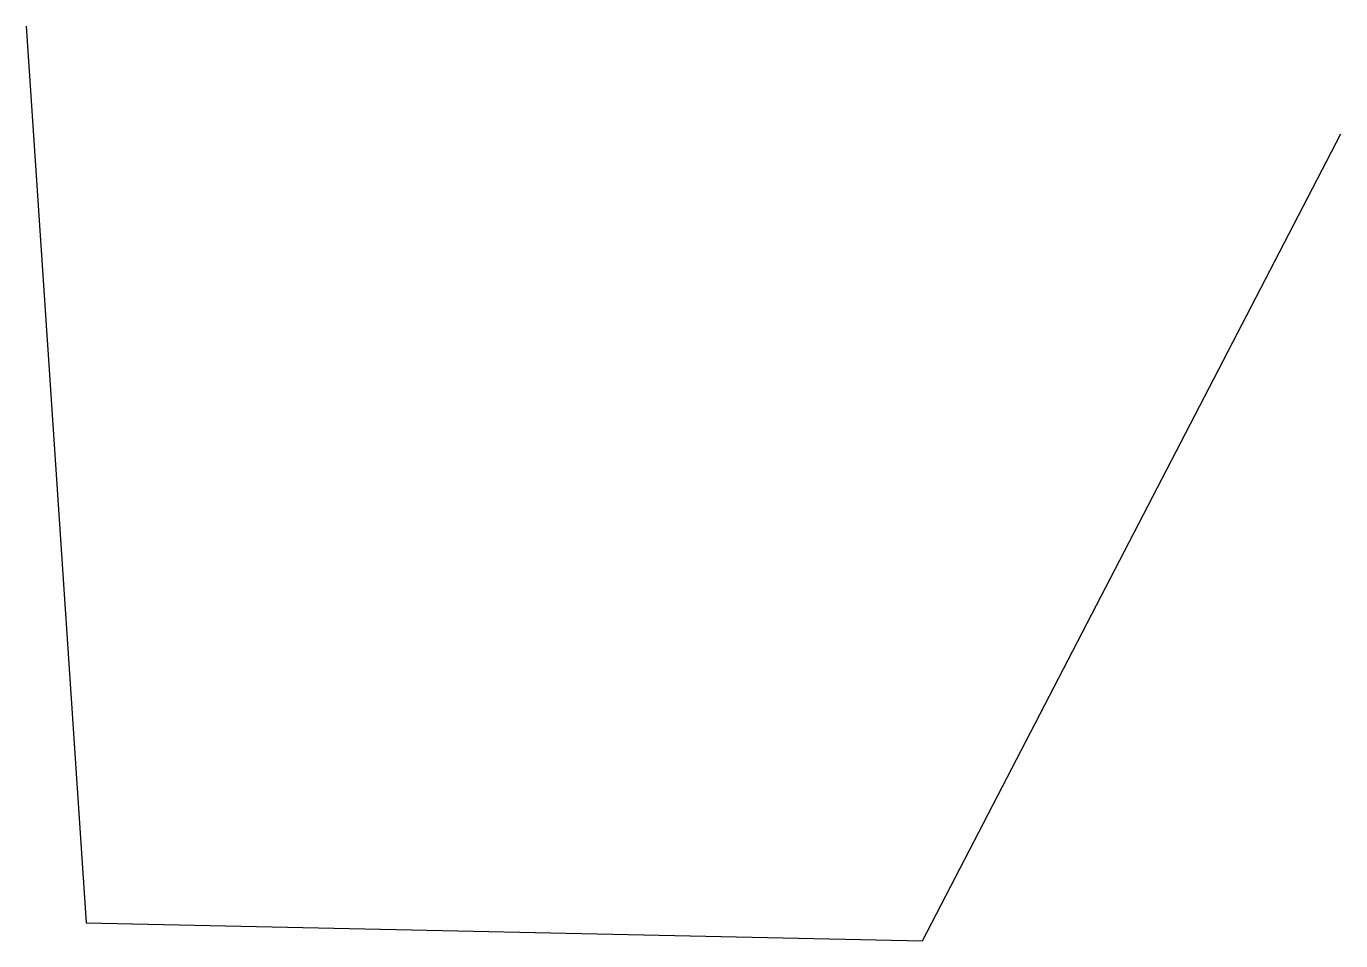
# Model space of a CAD drawing. Header units: millimetres. Extents: x -18.6 to 17.4, y -10.6 to 14.4.
import ezdxf

# ---------------------------------------------------------------- set-up
doc = ezdxf.new("R2010")
doc.units = ezdxf.units.MM
doc.header["$MEASUREMENT"] = 0
doc.layers.add('Default', color=7, linetype='Continuous')

msp = doc.modelspace()

# ---------------------------------------------------------------- linework, layer by layer
at = {"layer": 'Default'}
msp.add_lwpolyline([(-18.588, 14.418), (-16.953, -10.11), (5.94, -10.6), (17.386, 11.475)], dxfattribs=at)

doc.saveas('drawing.dxf')
